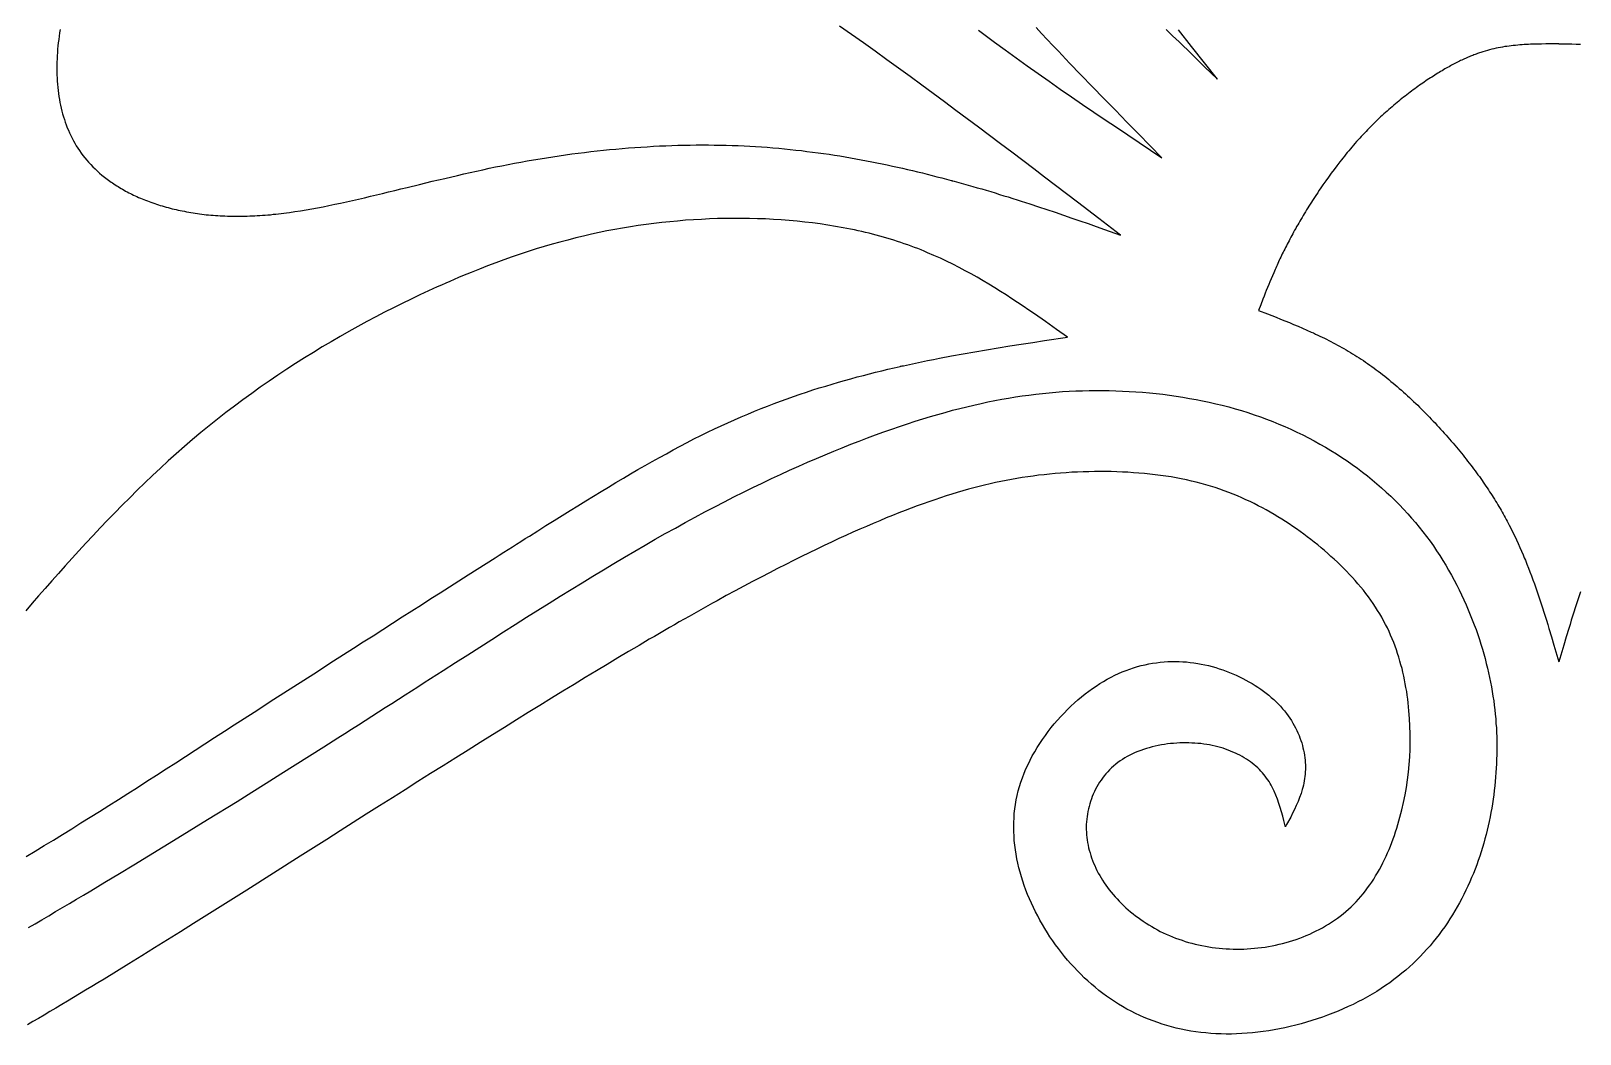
# Model space of a CAD drawing. Extents: x 0 to 279, y 0 to 212.
# Drawn here: x 178.73 to 191.69, y 111.6 to 119.99 of the extents above; entities that cross this region are included whole.
import ezdxf

# ---------------------------------------------------------------- set-up
doc = ezdxf.new("R2010")
doc.units = 0
doc.layers.add('LAYER_1', color=18, linetype='CONTINUOUS')

msp = doc.modelspace()

# ---------------------------------------------------------------- linework, layer by layer
at = {"layer": 'LAYER_1'}
for points in [[(178.971, 120.003), (178.966, 119.975), (178.962, 119.947), (178.959, 119.92), (178.955, 119.892), (178.952, 119.865), (178.95, 119.837), (178.948, 119.81), (178.946, 119.783), (178.945, 119.756), (178.944, 119.729), (178.943, 119.702), (178.943, 119.675), (178.944, 119.648), (178.944, 119.622), (178.945, 119.596), (178.947, 119.57), (178.949, 119.544), (178.951, 119.518), (178.954, 119.493), (178.957, 119.468), (178.961, 119.443), (178.965, 119.418), (178.969, 119.393), (178.974, 119.369), (178.979, 119.344), (178.985, 119.32), (178.992, 119.297), (178.998, 119.273), (179.006, 119.25), (179.013, 119.227), (179.022, 119.204), (179.03, 119.181), (179.04, 119.159), (179.049, 119.137), (179.06, 119.115), (179.071, 119.093), (179.082, 119.072), (179.094, 119.051), (179.106, 119.03), (179.119, 119.009), (179.133, 118.989), (179.147, 118.969), (179.162, 118.949), (179.177, 118.93), (179.193, 118.91), (179.209, 118.891), (179.227, 118.873), (179.244, 118.854), (179.263, 118.836), (179.282, 118.819), (179.301, 118.801), (179.321, 118.784), (179.332, 118.776), (179.342, 118.767), (179.353, 118.759), (179.364, 118.751), (179.375, 118.743), (179.386, 118.734), (179.397, 118.726), (179.409, 118.719), (179.42, 118.711), (179.432, 118.703), (179.444, 118.695), (179.456, 118.688), (179.468, 118.68), (179.481, 118.673), (179.493, 118.666), (179.506, 118.658), (179.519, 118.651), (179.532, 118.644), (179.545, 118.637), (179.559, 118.631), (179.572, 118.624), (179.586, 118.617), (179.6, 118.611), (179.614, 118.604), (179.628, 118.598), (179.642, 118.592), (179.657, 118.586), (179.671, 118.58), (179.686, 118.574), (179.701, 118.568), (179.716, 118.562), (179.731, 118.557), (179.746, 118.551), (179.762, 118.546), (179.777, 118.541), (179.793, 118.536), (179.809, 118.531), (179.825, 118.526), (179.841, 118.521), (179.858, 118.516), (179.874, 118.512), (179.891, 118.508), (179.907, 118.503), (179.924, 118.499), (179.941, 118.495), (179.959, 118.491), (179.976, 118.488), (179.993, 118.484), (180.011, 118.481), (180.029, 118.477), (180.047, 118.474), (180.065, 118.471), (180.083, 118.468), (180.101, 118.465), (180.119, 118.462), (180.138, 118.46), (180.157, 118.458), (180.175, 118.455), (180.194, 118.453), (180.213, 118.451), (180.233, 118.45), (180.252, 118.448), (180.271, 118.446), (180.291, 118.445), (180.311, 118.444), (180.33, 118.443), (180.35, 118.442), (180.371, 118.441), (180.391, 118.441), (180.411, 118.44), (180.432, 118.44), (180.452, 118.44), (180.473, 118.44), (180.494, 118.44), (180.515, 118.44), (180.536, 118.441), (180.557, 118.442), (180.578, 118.443), (180.6, 118.444), (180.621, 118.445), (180.643, 118.446), (180.665, 118.448), (180.687, 118.449), (180.709, 118.451), (180.731, 118.453), (180.753, 118.456), (180.775, 118.458), (180.798, 118.461), (180.821, 118.463), (180.843, 118.466), (180.866, 118.469), (180.889, 118.472), (180.935, 118.479), (180.982, 118.486), (181.029, 118.494), (181.076, 118.503), (181.124, 118.511), (181.172, 118.52), (181.22, 118.53), (181.269, 118.54), (181.318, 118.55), (181.367, 118.561), (181.417, 118.572), (181.467, 118.583), (181.517, 118.595), (181.567, 118.607), (181.618, 118.619), (181.669, 118.631), (181.72, 118.643), (181.771, 118.656), (181.823, 118.668), (181.875, 118.681), (181.979, 118.706), (182.084, 118.732), (182.189, 118.757), (182.295, 118.782), (182.348, 118.794), (182.401, 118.806), (182.454, 118.818), (182.507, 118.829), (182.56, 118.841), (182.614, 118.852), (182.667, 118.863), (182.72, 118.873), (182.773, 118.883), (182.827, 118.893), (182.88, 118.903), (182.933, 118.912), (182.987, 118.921), (183.04, 118.929), (183.093, 118.938), (183.146, 118.946), (183.199, 118.953), (183.252, 118.961), (183.305, 118.968), (183.358, 118.974), (183.411, 118.981), (183.464, 118.987), (183.517, 118.992), (183.569, 118.997), (183.622, 119.002), (183.674, 119.007), (183.727, 119.011), (183.779, 119.015), (183.831, 119.019), (183.883, 119.022), (183.935, 119.025), (183.987, 119.028), (184.038, 119.03), (184.09, 119.032), (184.141, 119.034), (184.192, 119.035), (184.243, 119.036), (184.294, 119.037), (184.345, 119.037), (184.395, 119.037), (184.445, 119.036), (184.495, 119.036), (184.545, 119.035), (184.595, 119.033), (184.644, 119.031), (184.694, 119.029), (184.743, 119.026), (184.791, 119.024), (184.84, 119.02), (184.888, 119.017), (184.936, 119.013), (184.984, 119.009), (185.032, 119.004), (185.079, 118.999), (185.127, 118.994), (185.174, 118.989), (185.22, 118.983), (185.267, 118.977), (185.313, 118.971), (185.359, 118.965), (185.405, 118.958), (185.45, 118.951), (185.496, 118.944), (185.541, 118.936), (185.585, 118.929), (185.63, 118.921), (185.674, 118.913), (185.718, 118.904), (185.762, 118.896), (185.806, 118.887), (185.849, 118.878), (185.892, 118.869), (185.935, 118.86), (185.977, 118.851), (186.019, 118.841), (186.061, 118.832), (186.103, 118.822), (186.145, 118.812), (186.186, 118.802), (186.227, 118.792), (186.267, 118.782), (186.308, 118.771), (186.348, 118.761), (186.388, 118.751), (186.427, 118.74), (186.432, 118.739), (186.435, 118.738), (186.436, 118.738), (186.436, 118.737), (186.437, 118.737), (186.442, 118.736), (186.452, 118.733), (186.491, 118.723), (186.53, 118.712), (186.568, 118.701), (186.607, 118.69), (186.645, 118.679), (186.683, 118.668), (186.72, 118.657), (186.758, 118.646), (186.795, 118.635), (186.832, 118.623), (186.869, 118.612), (186.905, 118.601), (186.942, 118.589), (186.978, 118.578), (187.014, 118.566), (187.086, 118.543), (187.157, 118.52), (187.227, 118.496), (187.297, 118.473), (187.367, 118.449), (187.436, 118.425), (187.505, 118.401), (187.573, 118.378), (187.641, 118.354), (187.709, 118.33), (187.845, 118.281), (187.664, 118.42), (187.483, 118.559), (187.301, 118.698), (187.209, 118.767), (187.118, 118.837), (187.026, 118.907), (186.934, 118.976), (186.841, 119.046), (186.748, 119.116), (186.655, 119.186), (186.561, 119.256), (186.467, 119.326), (186.372, 119.396), (186.277, 119.467), (186.181, 119.537), (186.085, 119.608), (185.987, 119.678), (185.89, 119.749), (185.791, 119.82), (185.692, 119.89), (185.593, 119.961), (185.493, 120.031)], [(186.655, 119.997), (186.7, 119.964), (186.745, 119.93), (186.79, 119.897), (186.88, 119.831), (186.971, 119.765), (187.063, 119.699), (187.155, 119.634), (187.247, 119.569), (187.34, 119.504), (187.434, 119.44), (187.527, 119.376), (187.621, 119.312), (187.716, 119.248), (187.81, 119.184), (188, 119.057), (188.19, 118.93), (187.995, 119.129), (187.898, 119.228), (187.801, 119.327), (187.705, 119.426), (187.609, 119.524), (187.513, 119.623), (187.418, 119.722), (187.324, 119.821), (187.277, 119.87), (187.231, 119.919), (187.184, 119.969), (187.138, 120.018)], [(188.227, 120.002), (188.28, 119.95), (188.334, 119.899), (188.441, 119.795), (188.548, 119.691), (188.656, 119.588), (188.438, 119.861), (188.33, 119.999)], [(191.512, 119.882), (191.439, 119.882), (191.403, 119.882), (191.367, 119.881), (191.331, 119.88), (191.294, 119.879), (191.276, 119.879), (191.258, 119.878), (191.24, 119.877), (191.222, 119.876), (191.204, 119.875), (191.186, 119.873), (191.168, 119.872), (191.149, 119.87), (191.131, 119.868), (191.113, 119.866), (191.095, 119.864), (191.077, 119.861), (191.059, 119.859), (191.041, 119.856), (191.023, 119.852), (191.005, 119.849), (190.987, 119.845), (190.969, 119.841), (190.951, 119.837), (190.933, 119.832), (190.914, 119.827), (190.896, 119.822), (190.877, 119.816), (190.868, 119.814), (190.859, 119.81), (190.849, 119.807), (190.84, 119.804), (190.83, 119.801), (190.821, 119.797), (190.811, 119.794), (190.801, 119.79), (190.792, 119.786), (190.782, 119.782), (190.772, 119.778), (190.762, 119.774), (190.752, 119.77), (190.742, 119.766), (190.732, 119.761), (190.722, 119.757), (190.711, 119.752), (190.701, 119.747), (190.69, 119.742), (190.68, 119.737), (190.669, 119.732), (190.659, 119.726), (190.648, 119.721), (190.637, 119.715), (190.626, 119.71), (190.615, 119.704), (190.604, 119.698), (190.593, 119.691), (190.581, 119.685), (190.57, 119.679), (190.558, 119.672), (190.547, 119.665), (190.535, 119.658), (190.523, 119.651), (190.511, 119.644), (190.499, 119.636), (190.486, 119.629), (190.474, 119.621), (190.462, 119.613), (190.449, 119.605), (190.437, 119.597), (190.424, 119.589), (190.411, 119.58), (190.398, 119.572), (190.386, 119.563), (190.373, 119.554), (190.36, 119.545), (190.346, 119.536), (190.333, 119.526), (190.32, 119.517), (190.307, 119.507), (190.293, 119.497), (190.28, 119.487), (190.267, 119.477), (190.253, 119.467), (190.24, 119.457), (190.226, 119.446), (190.212, 119.435), (190.199, 119.425), (190.185, 119.414), (190.172, 119.402), (190.158, 119.391), (190.144, 119.38), (190.13, 119.368), (190.117, 119.356), (190.103, 119.345), (190.089, 119.333), (190.076, 119.32), (190.062, 119.308), (190.048, 119.296), (190.034, 119.283), (190.021, 119.271), (190.007, 119.258), (189.993, 119.245), (189.98, 119.232), (189.966, 119.218), (189.953, 119.205), (189.939, 119.192), (189.926, 119.178), (189.912, 119.164), (189.899, 119.15), (189.885, 119.136), (189.872, 119.122), (189.859, 119.108), (189.846, 119.093), (189.832, 119.078), (189.819, 119.064), (189.806, 119.049), (189.793, 119.034), (189.78, 119.019), (189.768, 119.004), (189.755, 118.988), (189.742, 118.973), (189.729, 118.958), (189.717, 118.942), (189.704, 118.926), (189.692, 118.911), (189.68, 118.895), (189.655, 118.863), (189.631, 118.831), (189.607, 118.799), (189.584, 118.767), (189.561, 118.735), (189.538, 118.702), (189.516, 118.67), (189.505, 118.654), (189.494, 118.637), (189.483, 118.621), (189.473, 118.605), (189.462, 118.589), (189.452, 118.573), (189.441, 118.557), (189.431, 118.541), (189.421, 118.525), (189.411, 118.509), (189.401, 118.493), (189.391, 118.477), (189.382, 118.461), (189.372, 118.445), (189.363, 118.43), (189.354, 118.414), (189.345, 118.399), (189.336, 118.383), (189.327, 118.368), (189.318, 118.353), (189.31, 118.338), (189.301, 118.323), (189.293, 118.308), (189.285, 118.293), (189.277, 118.278), (189.269, 118.264), (189.261, 118.249), (189.254, 118.235), (189.246, 118.221), (189.239, 118.207), (189.232, 118.193), (189.225, 118.179), (189.218, 118.165), (189.211, 118.151), (189.204, 118.138), (189.198, 118.124), (189.191, 118.111), (189.185, 118.097), (189.178, 118.084), (189.172, 118.071), (189.166, 118.057), (189.16, 118.044), (189.154, 118.031), (189.148, 118.018), (189.143, 118.006), (189.137, 117.993), (189.126, 117.967), (189.115, 117.942), (189.104, 117.917), (189.094, 117.892), (189.084, 117.868), (189.074, 117.843), (189.064, 117.819), (189.055, 117.795), (189.045, 117.771), (189.036, 117.747), (189.017, 117.699), (188.999, 117.652), (189.073, 117.623), (189.146, 117.594), (189.183, 117.58), (189.22, 117.565), (189.257, 117.55), (189.293, 117.535), (189.33, 117.519), (189.367, 117.504), (189.404, 117.487), (189.44, 117.471), (189.458, 117.463), (189.477, 117.454), (189.495, 117.445), (189.513, 117.437), (189.532, 117.428), (189.55, 117.419), (189.568, 117.41), (189.586, 117.401), (189.604, 117.391), (189.623, 117.382), (189.641, 117.372), (189.659, 117.362), (189.677, 117.352), (189.695, 117.342), (189.713, 117.332), (189.732, 117.322), (189.75, 117.311), (189.768, 117.3), (189.786, 117.289), (189.804, 117.278), (189.822, 117.267), (189.84, 117.255), (189.858, 117.244), (189.876, 117.232), (189.894, 117.22), (189.912, 117.207), (189.93, 117.195), (189.948, 117.182), (189.966, 117.169), (189.983, 117.156), (190.001, 117.143), (190.019, 117.129), (190.037, 117.115), (190.055, 117.101), (190.072, 117.087), (190.09, 117.073), (190.107, 117.058), (190.125, 117.044), (190.143, 117.029), (190.16, 117.014), (190.177, 116.999), (190.195, 116.984), (190.212, 116.969), (190.229, 116.953), (190.246, 116.937), (190.263, 116.922), (190.28, 116.906), (190.297, 116.89), (190.314, 116.874), (190.331, 116.858), (190.347, 116.842), (190.364, 116.825), (190.38, 116.809), (190.396, 116.793), (190.413, 116.776), (190.429, 116.76), (190.445, 116.743), (190.461, 116.726), (190.476, 116.71), (190.492, 116.693), (190.508, 116.676), (190.523, 116.659), (190.538, 116.642), (190.553, 116.626), (190.568, 116.609), (190.583, 116.592), (190.598, 116.575), (190.612, 116.558), (190.627, 116.541), (190.641, 116.524), (190.655, 116.508), (190.669, 116.491), (190.683, 116.474), (190.697, 116.457), (190.71, 116.441), (190.723, 116.424), (190.736, 116.408), (190.749, 116.391), (190.762, 116.375), (190.775, 116.358), (190.787, 116.342), (190.799, 116.326), (190.811, 116.31), (190.823, 116.293), (190.835, 116.277), (190.847, 116.261), (190.858, 116.245), (190.869, 116.23), (190.88, 116.214), (190.891, 116.198), (190.902, 116.182), (190.912, 116.166), (190.923, 116.151), (190.933, 116.135), (190.943, 116.119), (190.953, 116.104), (190.963, 116.088), (190.973, 116.073), (190.983, 116.057), (190.992, 116.042), (191.001, 116.026), (191.011, 116.011), (191.02, 115.995), (191.029, 115.98), (191.038, 115.964), (191.046, 115.949), (191.055, 115.934), (191.063, 115.918), (191.072, 115.903), (191.08, 115.887), (191.088, 115.872), (191.096, 115.856), (191.112, 115.825), (191.128, 115.794), (191.143, 115.763), (191.158, 115.732), (191.172, 115.701), (191.186, 115.669), (191.2, 115.638), (191.213, 115.606), (191.22, 115.59), (191.223, 115.582), (191.224, 115.581), (191.224, 115.58), (191.224, 115.58), (191.225, 115.579), (191.225, 115.577), (191.232, 115.561), (191.245, 115.529), (191.258, 115.496), (191.27, 115.464), (191.283, 115.431), (191.295, 115.398), (191.307, 115.364), (191.319, 115.331), (191.33, 115.297), (191.342, 115.264), (191.353, 115.23), (191.364, 115.196), (191.376, 115.162), (191.387, 115.128), (191.397, 115.093), (191.408, 115.059), (191.419, 115.025), (191.429, 114.99), (191.45, 114.921), (191.471, 114.851), (191.512, 114.712)], [(191.512, 119.882), (191.585, 119.882), (191.621, 119.882), (191.658, 119.881), (191.694, 119.88)], [(178.687, 113.082), (178.763, 113.128), (178.838, 113.174), (178.915, 113.22), (178.991, 113.267), (179.068, 113.315), (179.145, 113.363), (179.223, 113.411), (179.301, 113.46), (179.379, 113.51), (179.458, 113.56), (179.537, 113.61), (179.617, 113.661), (179.696, 113.712), (179.776, 113.763), (179.857, 113.815), (179.938, 113.867), (180.019, 113.919), (180.1, 113.972), (180.181, 114.024), (180.263, 114.077), (180.346, 114.13), (180.428, 114.184), (180.594, 114.29), (180.76, 114.398), (180.926, 114.505), (181.093, 114.612), (181.259, 114.719), (181.425, 114.825), (181.507, 114.878), (181.589, 114.93), (181.671, 114.983), (181.752, 115.035), (181.833, 115.087), (181.914, 115.138), (181.994, 115.189), (182.073, 115.24), (182.152, 115.29), (182.23, 115.34), (182.307, 115.389), (182.384, 115.438), (182.46, 115.486), (182.535, 115.534), (182.61, 115.581), (182.646, 115.605), (182.683, 115.628), (182.719, 115.651), (182.755, 115.674), (182.791, 115.697), (182.827, 115.719), (182.862, 115.742), (182.898, 115.764), (182.967, 115.808), (183.036, 115.851), (183.104, 115.894), (183.171, 115.936), (183.238, 115.978), (183.304, 116.018), (183.369, 116.058), (183.433, 116.098), (183.497, 116.136), (183.56, 116.174), (183.622, 116.212), (183.684, 116.248), (183.745, 116.284), (183.806, 116.32), (183.866, 116.354), (183.926, 116.388), (183.985, 116.421), (184.044, 116.453), (184.102, 116.485), (184.16, 116.516), (184.218, 116.546), (184.275, 116.576), (184.332, 116.604), (184.389, 116.632), (184.446, 116.66), (184.502, 116.686), (184.558, 116.712), (184.614, 116.737), (184.67, 116.761), (184.725, 116.785), (184.781, 116.808), (184.836, 116.83), (184.891, 116.852), (184.946, 116.873), (185, 116.893), (185.055, 116.913), (185.109, 116.932), (185.163, 116.95), (185.216, 116.968), (185.27, 116.986), (185.323, 117.003), (185.377, 117.019), (185.43, 117.035), (185.483, 117.051), (185.535, 117.066), (185.588, 117.08), (185.64, 117.095), (185.692, 117.108), (185.744, 117.122), (185.795, 117.135), (185.847, 117.147), (185.898, 117.16), (185.949, 117.171), (186, 117.183), (186.003, 117.184), (186.005, 117.184), (186.006, 117.184), (186.006, 117.184), (186.009, 117.185), (186.016, 117.187), (186.028, 117.189), (186.079, 117.2), (186.129, 117.211), (186.18, 117.222), (186.23, 117.232), (186.28, 117.242), (186.33, 117.252), (186.429, 117.271), (186.527, 117.289), (186.625, 117.306), (186.723, 117.323), (186.821, 117.339), (186.918, 117.355), (187.014, 117.37), (187.111, 117.384), (187.208, 117.399), (187.4, 117.427), (187.308, 117.493), (187.216, 117.558), (187.123, 117.623), (187.077, 117.655), (187.03, 117.687), (186.983, 117.719), (186.935, 117.75), (186.888, 117.781), (186.84, 117.811), (186.792, 117.841), (186.743, 117.871), (186.694, 117.9), (186.644, 117.929), (186.594, 117.957), (186.544, 117.984), (186.493, 118.011), (186.442, 118.038), (186.389, 118.063), (186.337, 118.088), (186.283, 118.112), (186.229, 118.135), (186.202, 118.147), (186.175, 118.158), (186.147, 118.169), (186.119, 118.179), (186.091, 118.19), (186.063, 118.2), (186.035, 118.21), (186.006, 118.22), (185.977, 118.229), (185.948, 118.239), (185.919, 118.248), (185.89, 118.257), (185.86, 118.265), (185.83, 118.274), (185.8, 118.282), (185.77, 118.289), (185.74, 118.297), (185.709, 118.304), (185.679, 118.312), (185.648, 118.319), (185.617, 118.325), (185.586, 118.332), (185.523, 118.344), (185.46, 118.355), (185.396, 118.366), (185.332, 118.375), (185.267, 118.384), (185.202, 118.391), (185.137, 118.398), (185.071, 118.404), (185.005, 118.409), (184.939, 118.413), (184.873, 118.417), (184.806, 118.419), (184.739, 118.421), (184.672, 118.422), (184.605, 118.422), (184.538, 118.421), (184.471, 118.42), (184.404, 118.417), (184.338, 118.414), (184.271, 118.41), (184.204, 118.406), (184.138, 118.4), (184.072, 118.394), (184.006, 118.387), (183.94, 118.379), (183.874, 118.371), (183.809, 118.362), (183.743, 118.352), (183.678, 118.341), (183.613, 118.329), (183.547, 118.317), (183.482, 118.303), (183.416, 118.289), (183.351, 118.274), (183.285, 118.258), (183.219, 118.241), (183.153, 118.224), (183.087, 118.205), (183.021, 118.186), (182.954, 118.166), (182.887, 118.144), (182.82, 118.122), (182.753, 118.099), (182.685, 118.075), (182.616, 118.05), (182.548, 118.024), (182.479, 117.997), (182.409, 117.969), (182.374, 117.955), (182.339, 117.941), (182.304, 117.926), (182.268, 117.911), (182.233, 117.895), (182.197, 117.88), (182.161, 117.864), (182.125, 117.848), (182.053, 117.815), (181.98, 117.782), (181.907, 117.747), (181.834, 117.711), (181.76, 117.674), (181.686, 117.637), (181.612, 117.598), (181.537, 117.558), (181.463, 117.518), (181.388, 117.476), (181.314, 117.434), (181.239, 117.39), (181.164, 117.346), (181.09, 117.301), (181.015, 117.254), (180.941, 117.207), (180.867, 117.159), (180.793, 117.11), (180.719, 117.06), (180.646, 117.009), (180.574, 116.958), (180.501, 116.905), (180.429, 116.852), (180.358, 116.797), (180.287, 116.742), (180.217, 116.686), (180.148, 116.629), (180.079, 116.571), (180.011, 116.513), (179.943, 116.453), (179.876, 116.393), (179.81, 116.333), (179.745, 116.271), (179.68, 116.21), (179.616, 116.148), (179.553, 116.085), (179.49, 116.022), (179.428, 115.959), (179.367, 115.896), (179.306, 115.832), (179.246, 115.769), (179.187, 115.705), (179.128, 115.641), (179.071, 115.578), (179.013, 115.514), (178.957, 115.451), (178.901, 115.388), (178.846, 115.325), (178.791, 115.263), (178.737, 115.201), (178.684, 115.139)], [(178.705, 112.488), (178.762, 112.52), (178.818, 112.553), (178.875, 112.587), (178.933, 112.621), (178.991, 112.655), (179.049, 112.69), (179.108, 112.725), (179.167, 112.76), (179.227, 112.795), (179.346, 112.867), (179.467, 112.94), (179.588, 113.013), (179.711, 113.088), (179.834, 113.163), (179.957, 113.238), (180.204, 113.391), (180.451, 113.544), (180.574, 113.621), (180.696, 113.697), (180.818, 113.773), (180.938, 113.849), (181.058, 113.925), (181.177, 114), (181.294, 114.074), (181.352, 114.111), (181.41, 114.148), (181.467, 114.184), (181.524, 114.221), (181.58, 114.257), (181.636, 114.293), (181.692, 114.328), (181.747, 114.364), (181.802, 114.399), (181.857, 114.434), (181.911, 114.468), (181.964, 114.503), (182.018, 114.537), (182.071, 114.571), (182.123, 114.605), (182.176, 114.638), (182.279, 114.705), (182.382, 114.77), (182.482, 114.835), (182.582, 114.898), (182.68, 114.961), (182.778, 115.023), (182.874, 115.084), (182.969, 115.143), (183.063, 115.202), (183.155, 115.26), (183.247, 115.317), (183.338, 115.373), (183.428, 115.428), (183.517, 115.482), (183.605, 115.535), (183.693, 115.587), (183.779, 115.638), (183.865, 115.688), (183.95, 115.737), (184.035, 115.784), (184.119, 115.831), (184.202, 115.877), (184.285, 115.922), (184.367, 115.966), (184.448, 116.008), (184.529, 116.05), (184.609, 116.091), (184.688, 116.131), (184.767, 116.169), (184.845, 116.207), (184.923, 116.244), (184.999, 116.28), (185.075, 116.314), (185.151, 116.348), (185.225, 116.381), (185.299, 116.413), (185.372, 116.444), (185.445, 116.474), (185.516, 116.503), (185.587, 116.532), (185.657, 116.559), (185.726, 116.585), (185.795, 116.611), (185.863, 116.635), (185.93, 116.659), (185.996, 116.681), (186.061, 116.703), (186.126, 116.724), (186.19, 116.744), (186.253, 116.763), (186.315, 116.782), (186.377, 116.799), (186.438, 116.816), (186.499, 116.831), (186.559, 116.846), (186.618, 116.86), (186.677, 116.873), (186.735, 116.886), (186.793, 116.898), (186.851, 116.908), (186.908, 116.918), (186.965, 116.928), (187.022, 116.936), (187.078, 116.944), (187.135, 116.951), (187.191, 116.957), (187.247, 116.963), (187.302, 116.968), (187.358, 116.972), (187.414, 116.975), (187.469, 116.978), (187.525, 116.98), (187.581, 116.981), (187.637, 116.982), (187.692, 116.981), (187.748, 116.981), (187.805, 116.979), (187.861, 116.977), (187.917, 116.974), (187.973, 116.971), (188.029, 116.967), (188.086, 116.962), (188.142, 116.956), (188.198, 116.95), (188.254, 116.942), (188.31, 116.935), (188.365, 116.926), (188.421, 116.916), (188.476, 116.906), (188.531, 116.895), (188.586, 116.884), (188.641, 116.871), (188.695, 116.858), (188.75, 116.844), (188.803, 116.829), (188.857, 116.813), (188.91, 116.797), (188.963, 116.779), (189.015, 116.761), (189.067, 116.742), (189.118, 116.722), (189.17, 116.701), (189.22, 116.68), (189.27, 116.657), (189.32, 116.634), (189.369, 116.61), (189.417, 116.586), (189.465, 116.56), (189.512, 116.534), (189.559, 116.507), (189.605, 116.479), (189.651, 116.451), (189.695, 116.422), (189.74, 116.392), (189.783, 116.362), (189.826, 116.331), (189.868, 116.299), (189.91, 116.267), (189.95, 116.234), (189.99, 116.2), (190.029, 116.166), (190.068, 116.132), (190.105, 116.097), (190.142, 116.061), (190.178, 116.025), (190.213, 115.988), (190.247, 115.951), (190.28, 115.914), (190.313, 115.876), (190.344, 115.838), (190.375, 115.799), (190.405, 115.76), (190.434, 115.72), (190.462, 115.681), (190.489, 115.64), (190.516, 115.6), (190.541, 115.56), (190.566, 115.519), (190.59, 115.478), (190.613, 115.437), (190.636, 115.395), (190.657, 115.354), (190.678, 115.313), (190.698, 115.271), (190.718, 115.23), (190.736, 115.188), (190.754, 115.147), (190.771, 115.105), (190.788, 115.064), (190.804, 115.022), (190.819, 114.981), (190.833, 114.94), (190.847, 114.899), (190.86, 114.858), (190.872, 114.818), (190.884, 114.778), (190.895, 114.738), (190.905, 114.698), (190.915, 114.658), (190.924, 114.619), (190.933, 114.58), (190.941, 114.541), (190.948, 114.502), (190.955, 114.463), (190.961, 114.424), (190.967, 114.386), (190.972, 114.348), (190.976, 114.31), (190.98, 114.272), (190.984, 114.234), (190.986, 114.196), (190.989, 114.158), (190.991, 114.121), (190.992, 114.083), (190.993, 114.046), (190.993, 114.008), (190.993, 113.971), (190.993, 113.934), (190.991, 113.896), (190.99, 113.859), (190.988, 113.822), (190.986, 113.785), (190.983, 113.747), (190.98, 113.71), (190.976, 113.673), (190.972, 113.636), (190.967, 113.598), (190.962, 113.561), (190.956, 113.524), (190.95, 113.487), (190.944, 113.45), (190.937, 113.413), (190.929, 113.376), (190.921, 113.34), (190.913, 113.303), (190.903, 113.266), (190.894, 113.23), (190.884, 113.193), (190.873, 113.157), (190.862, 113.121), (190.85, 113.084), (190.838, 113.048), (190.825, 113.012), (190.811, 112.977), (190.797, 112.941), (190.782, 112.906), (190.767, 112.87), (190.751, 112.835), (190.735, 112.8), (190.718, 112.765), (190.7, 112.731), (190.681, 112.696), (190.662, 112.662), (190.643, 112.628), (190.622, 112.594), (190.601, 112.561), (190.58, 112.528), (190.557, 112.495), (190.534, 112.463), (190.51, 112.43), (190.486, 112.399), (190.46, 112.367), (190.434, 112.336), (190.408, 112.306), (190.38, 112.276), (190.352, 112.246), (190.323, 112.217), (190.293, 112.188), (190.262, 112.16), (190.231, 112.132), (190.199, 112.105), (190.166, 112.078), (190.132, 112.052), (190.097, 112.026), (190.061, 112.002), (190.025, 111.977), (189.988, 111.954), (189.949, 111.931), (189.911, 111.908), (189.871, 111.887), (189.831, 111.866), (189.79, 111.845), (189.748, 111.826), (189.706, 111.807), (189.664, 111.789), (189.621, 111.771), (189.577, 111.755), (189.533, 111.739), (189.489, 111.724), (189.445, 111.709), (189.4, 111.696), (189.355, 111.683), (189.31, 111.671), (189.265, 111.66), (189.22, 111.65), (189.174, 111.641), (189.129, 111.632), (189.084, 111.624), (189.039, 111.618), (188.994, 111.612), (188.949, 111.607), (188.904, 111.603), (188.86, 111.6), (188.816, 111.598), (188.772, 111.597), (188.728, 111.597), (188.685, 111.598), (188.642, 111.599), (188.6, 111.602), (188.557, 111.606), (188.515, 111.61), (188.474, 111.616), (188.433, 111.622), (188.392, 111.629), (188.351, 111.637), (188.311, 111.647), (188.272, 111.657), (188.232, 111.668), (188.193, 111.679), (188.155, 111.692), (188.117, 111.706), (188.079, 111.72), (188.042, 111.735), (188.005, 111.752), (187.969, 111.769), (187.933, 111.787), (187.897, 111.806), (187.862, 111.826), (187.828, 111.846), (187.794, 111.868), (187.76, 111.89), (187.727, 111.913), (187.695, 111.937), (187.663, 111.962), (187.631, 111.988), (187.601, 112.014), (187.57, 112.041), (187.541, 112.068), (187.511, 112.097), (187.483, 112.126), (187.455, 112.155), (187.427, 112.185), (187.401, 112.216), (187.375, 112.247), (187.349, 112.279), (187.324, 112.312), (187.3, 112.344), (187.277, 112.378), (187.254, 112.411), (187.232, 112.445), (187.211, 112.48), (187.19, 112.514), (187.17, 112.549), (187.151, 112.585), (187.133, 112.62), (187.115, 112.656), (187.098, 112.692), (187.082, 112.729), (187.067, 112.765), (187.053, 112.802), (187.039, 112.839), (187.027, 112.876), (187.015, 112.913), (187.004, 112.951), (186.994, 112.988), (186.985, 113.026), (186.977, 113.063), (186.97, 113.101), (186.964, 113.139), (186.959, 113.177), (186.955, 113.215), (186.953, 113.253), (186.951, 113.291), (186.95, 113.329), (186.951, 113.367), (186.953, 113.405), (186.955, 113.442), (186.96, 113.48), (186.965, 113.518), (186.971, 113.556), (186.979, 113.593), (186.988, 113.631), (186.999, 113.668), (187.01, 113.705), (187.023, 113.742), (187.038, 113.779), (187.053, 113.816), (187.07, 113.852), (187.088, 113.888), (187.106, 113.924), (187.126, 113.959), (187.147, 113.994), (187.169, 114.029), (187.192, 114.062), (187.215, 114.096), (187.239, 114.129), (187.265, 114.161), (187.29, 114.193), (187.317, 114.224), (187.344, 114.254), (187.372, 114.283), (187.4, 114.312), (187.429, 114.34), (187.458, 114.367), (187.487, 114.393), (187.517, 114.418), (187.547, 114.443), (187.578, 114.466), (187.609, 114.488), (187.64, 114.509), (187.671, 114.529), (187.702, 114.548), (187.733, 114.566), (187.765, 114.583), (187.796, 114.599), (187.828, 114.613), (187.859, 114.627), (187.891, 114.639), (187.923, 114.651), (187.954, 114.661), (187.986, 114.671), (188.018, 114.68), (188.05, 114.687), (188.082, 114.694), (188.113, 114.699), (188.145, 114.704), (188.177, 114.708), (188.209, 114.711), (188.24, 114.713), (188.272, 114.714), (188.303, 114.714), (188.334, 114.714), (188.366, 114.712), (188.397, 114.71), (188.428, 114.707), (188.459, 114.703), (188.49, 114.698), (188.52, 114.693), (188.551, 114.687), (188.581, 114.68), (188.611, 114.672), (188.641, 114.663), (188.67, 114.654), (188.699, 114.644), (188.728, 114.634), (188.757, 114.623), (188.785, 114.611), (188.813, 114.599), (188.84, 114.586), (188.867, 114.573), (188.893, 114.559), (188.919, 114.544), (188.945, 114.529), (188.97, 114.514), (188.994, 114.498), (189.018, 114.482), (189.041, 114.465), (189.063, 114.448), (189.085, 114.431), (189.106, 114.413), (189.126, 114.395), (189.146, 114.376), (189.165, 114.358), (189.183, 114.339), (189.2, 114.319), (189.216, 114.3), (189.232, 114.28), (189.247, 114.26), (189.261, 114.24), (189.274, 114.22), (189.286, 114.199), (189.298, 114.179), (189.309, 114.158), (189.319, 114.138), (189.329, 114.117), (189.338, 114.096), (189.346, 114.075), (189.353, 114.054), (189.36, 114.033), (189.366, 114.012), (189.371, 113.992), (189.376, 113.971), (189.38, 113.95), (189.383, 113.93), (189.386, 113.909), (189.388, 113.889), (189.39, 113.869), (189.391, 113.849), (189.391, 113.829), (189.391, 113.809), (189.39, 113.79), (189.389, 113.771), (189.387, 113.752), (189.384, 113.734), (189.381, 113.715), (189.378, 113.697), (189.374, 113.679), (189.37, 113.661), (189.365, 113.644), (189.355, 113.609), (189.343, 113.575), (189.33, 113.542), (189.315, 113.509), (189.3, 113.476), (189.284, 113.444), (189.268, 113.412), (189.233, 113.349), (189.225, 113.333), (189.224, 113.332), (189.224, 113.332), (189.224, 113.332), (189.224, 113.333), (189.223, 113.335), (189.222, 113.34), (189.22, 113.349), (189.211, 113.385), (189.202, 113.421), (189.192, 113.457), (189.181, 113.492), (189.17, 113.527), (189.158, 113.562), (189.145, 113.596), (189.13, 113.629), (189.122, 113.645), (189.114, 113.662), (189.105, 113.678), (189.096, 113.693), (189.087, 113.709), (189.077, 113.724), (189.066, 113.739), (189.055, 113.754), (189.044, 113.769), (189.032, 113.783), (189.019, 113.797), (189.006, 113.811), (188.992, 113.824), (188.977, 113.837), (188.962, 113.85), (188.947, 113.862), (188.931, 113.874), (188.914, 113.886), (188.897, 113.897), (188.88, 113.908), (188.862, 113.918), (188.843, 113.929), (188.824, 113.938), (188.805, 113.948), (188.785, 113.956), (188.765, 113.965), (188.744, 113.973), (188.723, 113.98), (188.702, 113.988), (188.68, 113.994), (188.658, 114), (188.635, 114.006), (188.612, 114.011), (188.589, 114.016), (188.565, 114.02), (188.541, 114.023), (188.517, 114.027), (188.492, 114.029), (188.467, 114.031), (188.442, 114.032), (188.417, 114.033), (188.391, 114.034), (188.366, 114.033), (188.34, 114.033), (188.314, 114.031), (188.288, 114.029), (188.263, 114.027), (188.237, 114.024), (188.211, 114.02), (188.186, 114.016), (188.16, 114.011), (188.135, 114.006), (188.11, 114), (188.085, 113.993), (188.061, 113.986), (188.037, 113.978), (188.013, 113.97), (187.99, 113.961), (187.967, 113.952), (187.945, 113.942), (187.923, 113.931), (187.901, 113.919), (187.881, 113.908), (187.86, 113.895), (187.841, 113.882), (187.822, 113.868), (187.804, 113.854), (187.786, 113.839), (187.769, 113.824), (187.753, 113.808), (187.737, 113.791), (187.722, 113.774), (187.708, 113.757), (187.694, 113.739), (187.681, 113.721), (187.668, 113.703), (187.657, 113.684), (187.646, 113.665), (187.635, 113.645), (187.625, 113.625), (187.616, 113.605), (187.608, 113.585), (187.6, 113.564), (187.593, 113.544), (187.586, 113.523), (187.581, 113.502), (187.575, 113.48), (187.571, 113.459), (187.567, 113.438), (187.564, 113.416), (187.561, 113.394), (187.56, 113.373), (187.558, 113.351), (187.558, 113.329), (187.558, 113.308), (187.559, 113.286), (187.56, 113.264), (187.563, 113.242), (187.565, 113.221), (187.569, 113.199), (187.573, 113.177), (187.577, 113.156), (187.583, 113.134), (187.589, 113.113), (187.595, 113.091), (187.602, 113.07), (187.61, 113.049), (187.619, 113.027), (187.628, 113.006), (187.637, 112.985), (187.647, 112.965), (187.658, 112.944), (187.67, 112.923), (187.682, 112.903), (187.694, 112.883), (187.707, 112.862), (187.721, 112.842), (187.735, 112.823), (187.75, 112.803), (187.766, 112.784), (187.782, 112.764), (187.798, 112.745), (187.815, 112.727), (187.833, 112.708), (187.851, 112.69), (187.87, 112.672), (187.889, 112.654), (187.908, 112.637), (187.928, 112.62), (187.949, 112.603), (187.97, 112.587), (187.991, 112.571), (188.013, 112.555), (188.035, 112.54), (188.058, 112.525), (188.081, 112.51), (188.105, 112.496), (188.128, 112.482), (188.153, 112.469), (188.177, 112.456), (188.202, 112.444), (188.227, 112.432), (188.253, 112.421), (188.279, 112.41), (188.305, 112.4), (188.332, 112.39), (188.359, 112.381), (188.386, 112.372), (188.413, 112.364), (188.441, 112.357), (188.469, 112.349), (188.497, 112.343), (188.525, 112.337), (188.554, 112.332), (188.582, 112.327), (188.611, 112.322), (188.64, 112.319), (188.669, 112.315), (188.698, 112.313), (188.728, 112.311), (188.757, 112.309), (188.787, 112.308), (188.816, 112.308), (188.846, 112.308), (188.876, 112.308), (188.905, 112.31), (188.935, 112.312), (188.965, 112.314), (188.994, 112.317), (189.024, 112.321), (189.054, 112.325), (189.083, 112.33), (189.113, 112.335), (189.142, 112.341), (189.171, 112.348), (189.2, 112.355), (189.229, 112.362), (189.258, 112.371), (189.287, 112.38), (189.315, 112.389), (189.344, 112.399), (189.372, 112.41), (189.399, 112.421), (189.427, 112.433), (189.454, 112.446), (189.481, 112.459), (189.507, 112.472), (189.534, 112.486), (189.56, 112.501), (189.585, 112.517), (189.61, 112.533), (189.635, 112.549), (189.659, 112.566), (189.683, 112.584), (189.706, 112.603), (189.729, 112.622), (189.752, 112.641), (189.773, 112.661), (189.795, 112.682), (189.815, 112.704), (189.836, 112.726), (189.855, 112.748), (189.875, 112.771), (189.893, 112.795), (189.911, 112.819), (189.929, 112.844), (189.946, 112.869), (189.963, 112.894), (189.979, 112.92), (189.995, 112.946), (190.01, 112.973), (190.024, 113), (190.039, 113.028), (190.052, 113.056), (190.066, 113.084), (190.078, 113.112), (190.091, 113.141), (190.103, 113.17), (190.114, 113.2), (190.125, 113.229), (190.136, 113.259), (190.146, 113.289), (190.156, 113.319), (190.165, 113.35), (190.174, 113.38), (190.182, 113.411), (190.19, 113.441), (190.198, 113.472), (190.212, 113.535), (190.225, 113.597), (190.236, 113.66), (190.245, 113.723), (190.253, 113.787), (190.259, 113.851), (190.264, 113.915), (190.267, 113.979), (190.268, 114.044), (190.268, 114.108), (190.266, 114.173), (190.263, 114.238), (190.258, 114.302), (190.255, 114.335), (190.252, 114.367), (190.248, 114.399), (190.243, 114.431), (190.239, 114.464), (190.233, 114.496), (190.227, 114.528), (190.221, 114.56), (190.215, 114.592), (190.207, 114.624), (190.2, 114.655), (190.191, 114.687), (190.182, 114.718), (190.173, 114.75), (190.163, 114.781), (190.153, 114.812), (190.141, 114.843), (190.13, 114.874), (190.117, 114.904), (190.104, 114.935), (190.091, 114.965), (190.077, 114.995), (190.062, 115.025), (190.046, 115.054), (190.03, 115.084), (190.013, 115.113), (189.995, 115.142), (189.977, 115.17), (189.958, 115.199), (189.938, 115.227), (189.918, 115.255), (189.897, 115.283), (189.876, 115.31), (189.854, 115.337), (189.831, 115.364), (189.808, 115.391), (189.784, 115.417), (189.76, 115.443), (189.736, 115.469), (189.71, 115.495), (189.685, 115.52), (189.659, 115.545), (189.632, 115.57), (189.605, 115.594), (189.578, 115.618), (189.55, 115.642), (189.522, 115.666), (189.494, 115.689), (189.465, 115.712), (189.436, 115.735), (189.407, 115.757), (189.377, 115.779), (189.317, 115.823), (189.286, 115.844), (189.256, 115.865), (189.224, 115.885), (189.193, 115.905), (189.161, 115.925), (189.129, 115.944), (189.097, 115.963), (189.064, 115.982), (189.031, 116), (188.997, 116.018), (188.963, 116.035), (188.929, 116.052), (188.894, 116.068), (188.858, 116.084), (188.823, 116.1), (188.786, 116.114), (188.75, 116.129), (188.712, 116.143), (188.675, 116.156), (188.636, 116.169), (188.598, 116.181), (188.558, 116.193), (188.518, 116.204), (188.478, 116.214), (188.437, 116.224), (188.395, 116.234), (188.353, 116.242), (188.31, 116.251), (188.267, 116.258), (188.223, 116.265), (188.179, 116.271), (188.134, 116.277), (188.089, 116.282), (188.044, 116.287), (187.998, 116.291), (187.952, 116.294), (187.906, 116.297), (187.86, 116.299), (187.813, 116.301), (187.766, 116.303), (187.719, 116.303), (187.672, 116.303), (187.625, 116.303), (187.578, 116.302), (187.531, 116.301), (187.484, 116.299), (187.437, 116.297), (187.39, 116.294), (187.343, 116.29), (187.297, 116.286), (187.251, 116.282), (187.204, 116.277), (187.159, 116.272), (187.113, 116.266), (187.068, 116.259), (187.022, 116.253), (186.977, 116.245), (186.932, 116.237), (186.887, 116.229), (186.842, 116.22), (186.797, 116.211), (186.752, 116.201), (186.707, 116.19), (186.662, 116.179), (186.617, 116.167), (186.571, 116.155), (186.525, 116.142), (186.478, 116.128), (186.432, 116.114), (186.385, 116.099), (186.337, 116.084), (186.289, 116.068), (186.241, 116.051), (186.192, 116.034), (186.142, 116.016), (186.092, 115.997), (186.041, 115.977), (185.989, 115.957), (185.937, 115.936), (185.884, 115.915), (185.83, 115.892), (185.775, 115.869), (185.719, 115.845), (185.662, 115.821), (185.605, 115.795), (185.546, 115.769), (185.487, 115.742), (185.426, 115.714), (185.365, 115.685), (185.303, 115.655), (185.239, 115.624), (185.175, 115.593), (185.109, 115.56), (185.043, 115.527), (184.975, 115.493), (184.906, 115.457), (184.836, 115.421), (184.765, 115.383), (184.693, 115.345), (184.619, 115.305), (184.545, 115.265), (184.469, 115.223), (184.43, 115.202), (184.392, 115.18), (184.353, 115.158), (184.313, 115.136), (184.274, 115.114), (184.234, 115.091), (184.193, 115.068), (184.152, 115.045), (184.111, 115.022), (184.07, 114.998), (184.028, 114.974), (183.986, 114.949), (183.944, 114.924), (183.901, 114.9), (183.815, 114.849), (183.727, 114.797), (183.639, 114.744), (183.549, 114.69), (183.458, 114.635), (183.365, 114.579), (183.272, 114.523), (183.177, 114.465), (183.082, 114.406), (182.985, 114.347), (182.887, 114.286), (182.789, 114.225), (182.689, 114.163), (182.588, 114.1), (182.487, 114.037), (182.384, 113.972), (182.281, 113.908), (182.176, 113.842), (182.071, 113.776), (181.965, 113.709), (181.858, 113.641), (181.751, 113.573), (181.643, 113.505), (181.533, 113.436), (181.424, 113.366), (181.313, 113.296), (181.203, 113.226), (180.98, 113.085), (180.533, 112.801), (180.421, 112.731), (180.31, 112.661), (180.199, 112.591), (180.088, 112.522), (179.978, 112.453), (179.869, 112.385), (179.761, 112.318), (179.654, 112.251), (179.547, 112.185), (179.442, 112.12), (179.338, 112.057), (179.286, 112.025), (179.235, 111.994), (179.184, 111.963), (179.133, 111.933), (179.083, 111.902), (179.033, 111.873), (178.984, 111.843), (178.935, 111.814), (178.886, 111.785), (178.838, 111.756), (178.791, 111.728), (178.743, 111.701), (178.697, 111.673)], [(191.694, 115.297), (191.683, 115.264), (191.671, 115.23), (191.66, 115.196), (191.649, 115.162), (191.638, 115.128), (191.627, 115.093), (191.616, 115.059), (191.606, 115.025), (191.595, 114.99), (191.574, 114.921), (191.553, 114.851), (191.512, 114.712)]]:
    msp.add_lwpolyline(points, dxfattribs=at)

doc.saveas('drawing.dxf')
